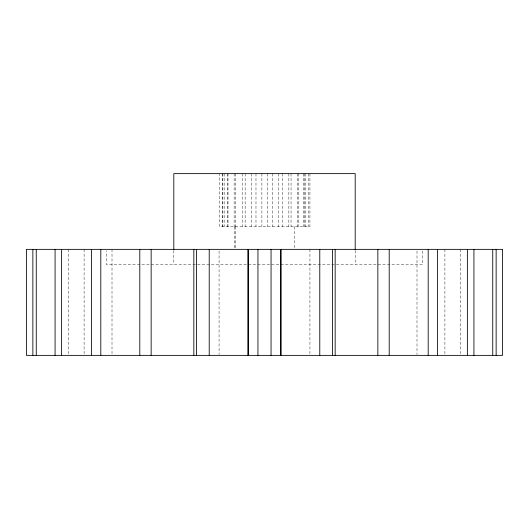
<?xml version="1.0" encoding="UTF-8"?>
<svg xmlns="http://www.w3.org/2000/svg" width="529" height="529" viewBox="0 0 529 529"><rect width="100%" height="100%" fill="white"/><g stroke="black" fill="none" stroke-linecap="round" stroke-linejoin="round"><path stroke-width="0.4" stroke-dasharray="2.65 1.98" d="M460.389 249.357L460.389 354.549M444.896 249.357L444.896 354.549M422.711 250.951L422.711 264.5L106.289 264.5L106.289 250.951M416.997 250.997L416.997 354.549M355.19 250.455L355.19 264.5M309.934 173.631L309.934 226.637L219.423 226.637L219.423 173.631M309.934 249.357L309.934 354.549M308.506 173.631L308.506 226.637M305.822 173.631L305.822 226.637M304.314 173.631L304.314 226.637M303.223 173.631L303.223 226.637M298.197 173.631L298.197 226.637M297.622 173.631L297.622 226.637M294.792 226.637L294.792 249.357M291.049 173.631L291.049 226.637M288.847 173.631L288.847 226.637M282.235 173.631L282.235 226.637M278.538 173.631L278.538 226.637M272.303 173.631L272.303 226.637M267.35 173.631L267.35 226.637M261.888 173.631L261.888 226.637M255.983 173.631L255.983 226.637M251.632 173.631L251.632 226.637M245.152 173.631L245.152 226.637M242.183 173.631L242.183 226.637M235.537 173.631L235.537 226.637M235.24 226.637L235.24 249.357M234.208 226.637L234.208 249.357M234.142 173.631L234.142 226.637M228.006 173.631L228.006 226.637M227.741 173.631L227.741 226.637M224.157 173.631L224.157 226.637M222.848 173.631L222.848 226.637M222.253 173.631L222.253 226.637M219.066 250.997L219.066 354.549M173.81 250.455L173.81 264.5M112.003 249.357L112.003 354.549M84.104 249.357L84.104 354.549M68.611 249.357L68.611 354.549"/><path stroke-width="0.79" d="M496.136 249.357L496.136 355.369M492.744 249.357L492.744 355.369M473.931 249.357L473.931 355.369M467.378 249.357L467.378 355.369M437.463 249.357L437.463 355.369M428.192 249.357L428.192 355.369M389.199 249.357L389.199 355.369M377.851 249.357L377.851 355.369M355.19 249.628L355.19 173.631L173.81 173.631L173.81 249.628M335.155 249.357L335.155 355.369M332.443 249.357L332.443 355.369M319.781 249.357L319.781 355.369M281.078 249.357L281.078 355.369M280.674 249.357L280.674 355.369M271.053 249.357L271.053 355.369M257.947 249.357L257.947 355.369M248.326 249.357L248.326 355.369M247.922 249.357L247.922 355.369M209.219 249.357L209.219 355.369M196.557 249.357L196.557 355.369M193.845 249.357L193.845 355.369M151.149 249.357L151.149 355.369M139.801 249.357L139.801 355.369M100.808 249.357L100.808 355.369M91.537 249.357L91.537 355.369M61.622 249.357L61.622 355.369M55.069 249.357L55.069 355.369M36.256 249.357L36.256 355.369M32.864 249.357L32.864 355.369M502.55 249.357L26.45 249.357L26.45 355.369L502.55 355.369L502.55 249.357"/></g></svg>
